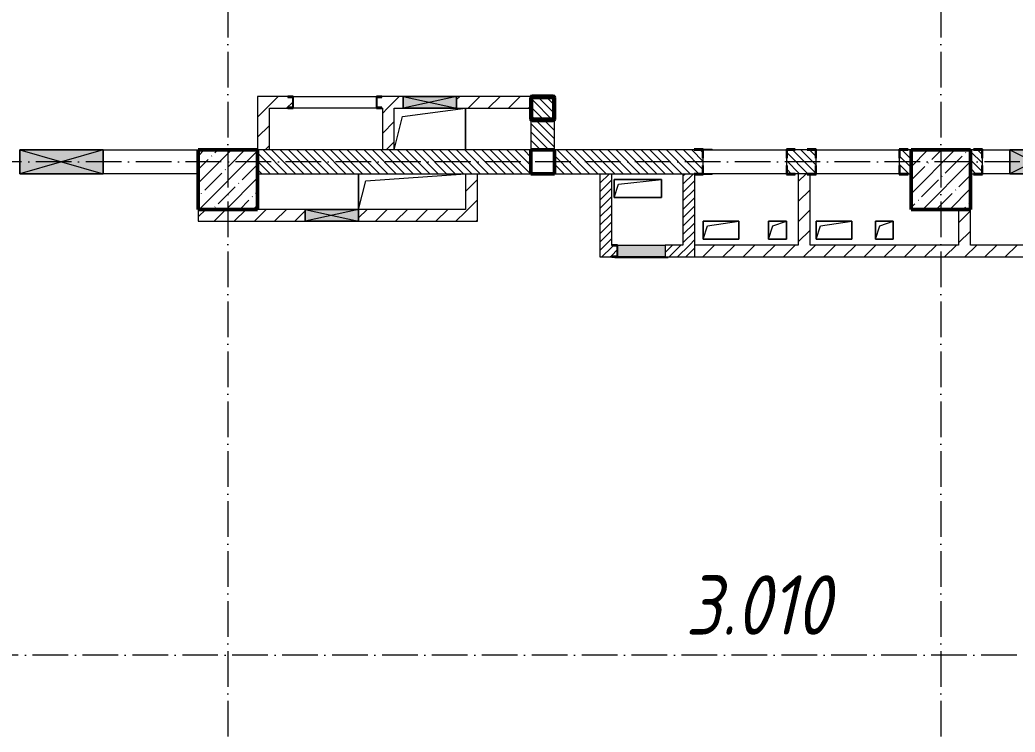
# Model space of a CAD drawing. Header units: millimetres. Extents: x -213536 to 1564669, y -45299 to 942238.
# Drawn here: x 161629 to 170004, y 517299 to 523291 of the extents above; entities that cross this region are included whole.
import ezdxf

# ---------------------------------------------------------------- set-up
doc = ezdxf.new("R2010")
doc.units = ezdxf.units.MM
doc.linetypes.add('50_200_ШТРИХ_1Т_ш5_п1_п1_', pattern=[700, 500, -100, 0, -100])
for name, color, linetype, lineweight in [('0-1', 7, 'Continuous', 5), ('A-COLS-____-MCUT', 7, 'Continuous', 53), ('A-DETL-GENF-OTLN', 7, 'Continuous', 9), ('A-FLOR-____-OTLN', 7, 'Continuous', 9), ('A-GENM-____-MCUT', 7, 'Continuous', 25), ('A-GENM-____-OTLN', 7, 'Continuous', 9), ('A-GENM-____-OTLN-1', 7, 'Continuous', 25), ('A-GLAZ-____-OTLN', 7, 'Continuous', 9), ('A-WALL-____-MCUT', 7, 'Continuous', 13), ('A-WALL-____-PATT-1', 7, 'Continuous', 9), ('A-WALL-FNSH-MCUT-1', 7, 'Continuous', 9), ('I-WALL-____-OTLN', 7, 'Continuous', 9), ('S-COLS-____-MCUT', 7, 'Continuous', 50), ('S-COLS-____-OTLN', 7, 'Continuous', 9), ('S-GRID-____-OTLN-1', 7, '50_200_ШТРИХ_1Т_ш5_п1_п1_', 9), ('Марки помещений', 7, 'Continuous', 9)]:
    doc.layers.add(name, color=color, linetype=linetype, lineweight=lineweight)
doc.layers.add('A-GLAZ-____-OTLN-1', color=7, linetype='Continuous', lineweight=9, true_color=0xc0c0c0)
doc.styles.add('ISOCPEUR_I_2', font='isocpeui.ttf', dxfattribs={"width": 0.85, "height": 2.3})
pattern_1 = [(135, (142429.057, 459015.94), (-35.35534, -35.35534), [])]
pattern_2 = [(45, (142429.06, 459015.94), (-84.85281, 84.85281), [])]
pattern_3 = [(45, (142429.057, 459015.94), (-35.35534, 35.35534), [])]

# ---------------------------------------------------------------- blocks, each defined once
blk = doc.blocks.new('Перемычка над витражем_2025_02_04_ifc-1-АР1_План отверстий 3 этажа в осях 1-64_Ю-ЯЯ')
at = {"layer": 'A-COLS-____-MCUT'}
for p, q in [((23500, 63619), (23500, 63443)), ((23506, 63443), (23506, 63619)), ((23688, 63631), (23512, 63631)), ((23512, 63625), (23688, 63625)), ((23694, 63619), (23694, 63443)), ((23700, 63443), (23700, 63619)), ((23688, 63437), (23512, 63437)), ((23512, 63431), (23688, 63431))]:
    blk.add_line(p, q, dxfattribs=at)
for centre, radius, start, end in [((23512, 63619), 12, 90, 180), ((23512, 63619), 6, 90, 180), ((23688, 63619), 12, 0, 90), ((23688, 63619), 6, 360, 90), ((23512, 63443), 12, 180, 270), ((23512, 63443), 6, 180, 270), ((23688, 63443), 12, 270, 0), ((23688, 63443), 6, 270, 360)]:
    blk.add_arc(centre, radius, start, end, dxfattribs=at)
blk = doc.blocks.new('BSC_Колонна _Прямоугольная - 500х500-V13-АР1_План отверстий 3 этажа в осях 1-64_Ю-ЯЯ')
at = {"layer": 'S-COLS-____-OTLN'}
h = blk.add_hatch(dxfattribs=at)
h.set_pattern_fill('FP_20', color=256, style=0, pattern_type=2)
h.set_pattern_definition([(45, (-26950, -62931.04), (-114.04925, 114.04925), []), (45, (-26835.95, -62931.04), (-114.04925, 114.04925), [201.613, -40.323, 3.353, -36.97])])
h.paths.add_polyline_path([(-250, -250), (250, -250), (250, 250), (-250, 250)], flags=0)
at = {"layer": 'S-COLS-____-MCUT'}
for p, q in [((250, 250), (-250, 250)), ((-250, 250), (-250, -250)), ((250, -250), (250, 250)), ((-250, -250), (250, -250))]:
    blk.add_line(p, q, dxfattribs=at)
blk = doc.blocks.new('BSC_Колонна _Прямоугольная - 500х500-V51-АР1_План отверстий 3 этажа в осях 1-64_Ю-ЯЯ')
at = {"layer": 'S-COLS-____-OTLN'}
h = blk.add_hatch(dxfattribs=at)
h.set_pattern_fill('FP_59', color=256, style=0, pattern_type=2)
h.set_pattern_definition([(45, (-20950, -62931.04), (-114.04925, 114.04925), []), (45, (-20835.95, -62931.04), (-114.04925, 114.04925), [201.613, -40.323, 3.353, -36.97])])
h.paths.add_polyline_path([(-250, -250), (250, -250), (250, 250), (-250, 250)], flags=0)
at = {"layer": 'S-COLS-____-MCUT'}
for p, q in [((250, 250), (-250, 250)), ((-250, 250), (-250, -250)), ((250, -250), (250, 250)), ((-250, -250), (250, -250))]:
    blk.add_line(p, q, dxfattribs=at)
blk = doc.blocks.new('Фахверк_СКБ_Уголок - 200_3960-28268576-АР1_План отверстий 3 этажа в осях 1-64_Ю-ЯЯ')
at = {"layer": 'A-GENM-____-MCUT'}
for p, q in [((200, 156), (125, 156)), ((125, 156), (125, 81)), ((131, 81), (131, 150)), ((131, 150), (200, 150)), ((200, 150), (200, 156)), ((125, 81), (131, 81)), ((131, 19), (125, 19)), ((125, 19), (125, -56)), ((131, -50), (131, 19)), ((125, -56), (200, -56)), ((200, -50), (131, -50)), ((200, -56), (200, -50))]:
    blk.add_line(p, q, dxfattribs=at)
blk = doc.blocks.new('154_Стойка_СКБ_Уголок - СМ-2180_200-28268025-АР1_План отверстий 3 этажа в осях 1-64_Ю-ЯЯ')
at = {"layer": 'A-GENM-____-MCUT'}
for p, q in [((125, 156), (125, 81)), ((200, 156), (125, 156)), ((131, 81), (131, 150)), ((131, 150), (200, 150)), ((200, 150), (200, 156)), ((125, 81), (131, 81)), ((131, 19), (125, 19)), ((125, 19), (125, -56)), ((131, -50), (131, 19)), ((125, -56), (200, -56)), ((200, -50), (131, -50)), ((200, -56), (200, -50))]:
    blk.add_line(p, q, dxfattribs=at)
blk = doc.blocks.new('Фахверк_СКБ_Уголок - 200_3960_зеркало-28268689-АР1_План отверстий 3 этажа в осях 1-64_Ю-ЯЯ')
at = {"layer": 'A-GENM-____-MCUT'}
for p, q in [((200, 156), (125, 156)), ((125, 156), (125, 81)), ((131, 81), (131, 150)), ((131, 150), (200, 150)), ((200, 150), (200, 156)), ((125, 81), (131, 81)), ((131, 19), (125, 19)), ((125, 19), (125, -56)), ((131, -50), (131, 19)), ((125, -56), (200, -56)), ((200, -50), (131, -50)), ((200, -56), (200, -50))]:
    blk.add_line(p, q, dxfattribs=at)
blk = doc.blocks.new('Стойка_Влож_Уголок_Опорный - Уголок-28213941-АР1_План отверстий 3 этажа в осях 1-64_Ю-ЯЯ')
at = {"layer": 'A-GENM-____-OTLN'}
for p, q in [((-212, -6), (-212, 0)), ((0, 0), (0, -6)), ((-212, -75), (-212, -6)), ((-212, -6), (-206, -6)), ((-212, -75), (-206, -75)), ((-6, -6), (0, -6)), ((-6, -75), (0, -75)), ((0, -6), (0, -75))]:
    blk.add_line(p, q, dxfattribs=at)
blk = doc.blocks.new('AR_Отверстие Ниша - Лючок-32405342-АР1_План отверстий 3 этажа в осях 1-64_Ю-ЯЯ')
at = {"layer": 'A-GLAZ-____-OTLN'}
blk.add_hatch(color=256, dxfattribs=at).paths.add_polyline_path([(-200, 50), (-200, -50), (200, -50), (200, 50)], flags=0)
for p, q in [((-200, 50), (200, 50)), ((-200, -50), (-200, 50)), ((200, -50), (-200, -50))]:
    blk.add_line(p, q, dxfattribs=at)
blk = doc.blocks.new('Л_Общий_Лючок - Лючок-29759355-АР1_План отверстий 3 этажа в осях 1-64_Ю-ЯЯ')
at = {"layer": 'A-GLAZ-____-OTLN-1'}
blk.add_hatch(color=256, dxfattribs=at).paths.add_polyline_path([(-3, -6), (424, -6), (424, 0), (-24, 0), (-24, -6)], flags=0)
at = {"layer": 'A-GLAZ-____-OTLN'}
for p, q in [((-24, 0), (-24, -6)), ((424, 0), (424, -6)), ((-24, -6), (424, -6))]:
    blk.add_line(p, q, dxfattribs=at)
blk = doc.blocks.new('154_Фахверк_СКБ_Швеллер - Тип_100_3960_зеркало-29769493-АР1_План отверстий 3 этажа в осях 1-64_Ю-ЯЯ')
at = {"layer": 'A-GENM-____-MCUT'}
for p, q in [((175, 50), (125, 50)), ((125, 50), (125, -50)), ((128, 47), (175, 47)), ((128, -47), (128, 47)), ((175, 47), (175, 50)), ((125, -50), (175, -50)), ((175, -47), (128, -47)), ((175, -50), (175, -47))]:
    blk.add_line(p, q, dxfattribs=at)
blk = doc.blocks.new('AR_Отверстие прямоугольное _в плите_ - AR_Отверстие прямоугольное _в плите_-30229441-АР1_План отверстий 3 этажа в осях 1-64_Ю-ЯЯ')
at = {"layer": 'A-GENM-____-OTLN'}
for p, q in [((150, 75), (-150, 75)), ((-150, 75), (-150, -75)), ((-150, -75), (-112.5, 37.5)), ((-112.5, 37.5), (150, 75)), ((150, -75), (150, 75)), ((-150, -75), (150, -75))]:
    blk.add_line(p, q, dxfattribs=at)
blk = doc.blocks.new('AR_Отверстие прямоугольное _в плите_ - AR_Отверстие прямоугольное _в плите_-30423627-АР1_План отверстий 3 этажа в осях 1-64_Ю-ЯЯ')
at = {"layer": 'A-GENM-____-OTLN'}
for p, q in [((75, 75), (-75, 75)), ((-75, 75), (-75, -75)), ((-75, -75), (-37.5, 37.5)), ((-37.5, 37.5), (75, 75)), ((75, -75), (75, 75)), ((-75, -75), (75, -75))]:
    blk.add_line(p, q, dxfattribs=at)
blk = doc.blocks.new('AR_Отверстие прямоугольное _в плите_ - AR_Отверстие прямоугольное _в плите_-V167-АР1_План отверстий 3 этажа в осях 1-64_Ю-ЯЯ')
at = {"layer": 'A-GENM-____-OTLN'}
for p, q in [((200, 75), (-200, 75)), ((-200, 75), (-200, -75)), ((-200, -75), (-162.5, 37.5)), ((-162.5, 37.5), (200, 75)), ((200, -75), (200, 75)), ((-200, -75), (200, -75))]:
    blk.add_line(p, q, dxfattribs=at)
blk = doc.blocks.new('AR_Отверстие прямоугольное _в плите_ - AR_Отверстие прямоугольное _в плите_-30552527-АР1_План отверстий 3 этажа в осях 1-64_Ю-ЯЯ')
at = {"layer": 'A-GENM-____-OTLN'}
for p, q in [((-230, 105), (300, 175)), ((300, -175), (300, 175)), ((-300, -175), (-230, 105))]:
    blk.add_line(p, q, dxfattribs=at)
blk = doc.blocks.new('AR_Отверстие прямоугольное _в плите_ - AR_Отверстие прямоугольное _в плите_-30552666-АР1_План отверстий 3 этажа в осях 1-64_Ю-ЯЯ')
at = {"layer": 'A-GENM-____-OTLN'}
for p, q in [((-450, 150), (-450, -150)), ((-450, -150), (-390, 90)), ((-390, 90), (450, 150))]:
    blk.add_line(p, q, dxfattribs=at)
blk = doc.blocks.new('154_Стойка_СКБ_Швеллер - СМ-2180_100-28318692-АР1_План отверстий 3 этажа в осях 1-64_Ю-ЯЯ')
at = {"layer": 'A-GENM-____-MCUT'}
for p, q in [((171, 50), (125, 50)), ((125, 50), (125, -50)), ((129.5, 42.4), (171, 42.4)), ((129.5, -42.4), (129.5, 42.4)), ((171, 42.4), (171, 50)), ((125, -50), (171, -50)), ((171, -42.4), (129.5, -42.4)), ((171, -50), (171, -42.4))]:
    blk.add_line(p, q, dxfattribs=at)
blk = doc.blocks.new('BSC_Колонна _Прямоугольная1 - 200х200 _металл_-35216022-АР1_План отверстий 3 этажа в осях 1-64_Ю-ЯЯ')
at = {"layer": 'S-COLS-____-MCUT'}
for p, q in [((100, 100), (-100, 100)), ((-100, 100), (-100, -100)), ((100, -100), (100, 100)), ((-100, -100), (100, -100))]:
    blk.add_line(p, q, dxfattribs=at)
blk = doc.blocks.new('AR_Отверстие прямоугольное _в стене_ - AR_Отверстие прямоугольное _в стене__ЭОМ-36421602-АР1_План отверстий 3 этажа в осях 1-64_Ю-ЯЯ')
at = {"layer": 'A-GLAZ-____-OTLN'}
blk.add_hatch(color=256, dxfattribs=at).paths.add_polyline_path([(200, -100), (200, 100), (-200, 100), (-200, -100)], flags=0)
at = {"layer": 'A-DETL-GENF-OTLN'}
for p, q in [((-200, -100), (-200, 100)), ((-200, 100), (200, 100)), ((200, 100), (-200, -100)), ((-200, 100), (200, -100)), ((200, 100), (-200, 100)), ((-200, 100), (-200, -100)), ((200, 100), (200, -100)), ((200, -100), (200, 100)), ((200, -100), (-200, -100)), ((-200, -100), (200, -100))]:
    blk.add_line(p, q, dxfattribs=at)
blk = doc.blocks.new('AR_Отверстие прямоугольное _в стене_ - AR_Отверстие прямоугольное _в стене__ОВ-36919374-АР1_План отверстий 3 этажа в осях 1-64_Ю-ЯЯ')
at = {"layer": 'A-GLAZ-____-OTLN'}
blk.add_hatch(color=256, dxfattribs=at).paths.add_polyline_path([(225, -50), (225, 50), (-225, 50), (-225, -50)], flags=0)
at = {"layer": 'A-DETL-GENF-OTLN'}
for p, q in [((-225, -50), (-225, 50)), ((-225, 50), (225, 50)), ((225, 50), (-225, -50)), ((-225, 50), (225, -50)), ((225, 50), (-225, 50)), ((-225, 50), (-225, -50)), ((225, 50), (225, -50)), ((225, -50), (225, 50)), ((225, -50), (-225, -50)), ((-225, -50), (225, -50))]:
    blk.add_line(p, q, dxfattribs=at)
blk = doc.blocks.new('AR_Отверстие прямоугольное _в стене_ - AR_Отверстие прямоугольное _в стене__ОВ-36917871-АР1_План отверстий 3 этажа в осях 1-64_Ю-ЯЯ')
at = {"layer": 'A-GLAZ-____-OTLN'}
blk.add_hatch(color=256, dxfattribs=at).paths.add_polyline_path([(350, -100), (350, 100), (-350, 100), (-350, -100)], flags=0)
at = {"layer": 'A-DETL-GENF-OTLN'}
for p, q in [((-350, -100), (-350, 100)), ((-350, 100), (350, 100)), ((350, 100), (-350, -100)), ((-350, 100), (350, -100)), ((350, 100), (-350, 100)), ((-350, 100), (-350, -100)), ((350, 100), (350, -100)), ((350, -100), (350, 100)), ((350, -100), (-350, -100)), ((-350, -100), (350, -100))]:
    blk.add_line(p, q, dxfattribs=at)
blk = doc.blocks.new('AR_Отверстие прямоугольное _в стене__БезПР - AR_Отверстие прямоугольное _в стене__БезПР-36899026-АР1_План отверстий 3 этажа в осях 1-64_Ю-ЯЯ')
at = {"layer": 'A-GLAZ-____-OTLN'}
blk.add_hatch(color=256, dxfattribs=at).paths.add_polyline_path([(225, -50), (225, 50), (-225, 50), (-225, -50)], flags=0)
at = {"layer": 'A-DETL-GENF-OTLN'}
for p, q in [((-225, -50), (-225, 50)), ((-225, 50), (225, 50)), ((225, 50), (-225, -50)), ((-225, 50), (225, -50)), ((225, 50), (-225, 50)), ((-225, 50), (-225, -50)), ((225, 50), (225, -50)), ((225, -50), (225, 50)), ((225, -50), (-225, -50)), ((-225, -50), (225, -50))]:
    blk.add_line(p, q, dxfattribs=at)
at = {"layer": 'A-GLAZ-____-OTLN'}
blk.add_line((225, 50), (-225, 50), dxfattribs=at)

msp = doc.modelspace()

# ---------------------------------------------------------------- hatches: boundary and pattern name
at = {"layer": 'A-WALL-____-PATT-1'}
h = msp.add_hatch(dxfattribs=at)
h.set_pattern_fill('FP_7', color=256, style=0, pattern_type=2)
h.set_pattern_definition(pattern_2)
h.paths.add_polyline_path([(163629.1, 522547), (163883.1, 522547), (163883.1, 522554.6), (163924.6, 522554.6), (163924.6, 522639.4), (163883.1, 522639.4), (163883.1, 522647), (163629.1, 522647)], flags=0)
h.paths.add_polyline_path([(165929.1, 522547), (165929.1, 522647), (165304.1, 522647), (165304.1, 522547), (165392.1, 522547)], flags=0)
h.paths.add_polyline_path([(164675.1, 522547), (164854.1, 522547), (164854.1, 522647), (164675.1, 522647), (164675.1, 522639.4), (164633.6, 522639.4), (164633.6, 522554.6), (164675.1, 522554.6)], flags=0)
h = msp.add_hatch(dxfattribs=at)
h.set_pattern_fill('FP_9', color=256, style=0, pattern_type=2)
h.set_pattern_definition(pattern_1)
h.paths.add_polyline_path([(166129.1, 522197), (166129.1, 522647), (165929.1, 522647), (165929.1, 522197)], flags=0)
h = msp.add_hatch(dxfattribs=at)
h.set_pattern_fill('FP_7', color=256, style=0, pattern_type=2)
h.set_pattern_definition(pattern_2)
h.paths.add_polyline_path([(163729.1, 522197), (163729.1, 522547), (163629.1, 522547), (163629.1, 522197)], flags=0)
h = msp.add_hatch(dxfattribs=at)
h.set_pattern_fill('FP_7', color=256, style=0, pattern_type=2)
h.set_pattern_definition(pattern_2)
h.paths.add_polyline_path([(164779.1, 522197), (164779.1, 522547), (164679.1, 522547), (164679.1, 522197)], flags=0)
h = msp.add_hatch(dxfattribs=at)
h.set_pattern_fill('FP_9', color=256, style=0, pattern_type=2)
h.set_pattern_definition(pattern_1)
h.paths.add_polyline_path([(169035.1, 521997), (169129.1, 521997), (169129.1, 522197), (169035.1, 522197), (169035.1, 522128), (169029.1, 522128), (169029.1, 522066), (169035.1, 522066)], flags=0)
h.paths.add_polyline_path([(165929.1, 521997), (165929.1, 522197), (163629.1, 522197), (163629.1, 521997), (165479.1, 521997)], flags=0)
h.paths.add_polyline_path([(166129.1, 521997), (167373.1, 521997), (167373.1, 522066), (167379.1, 522066), (167379.1, 522128), (167373.1, 522128), (167373.1, 522197), (166129.1, 522197), (166129.1, 522128)], flags=0)
h.paths.add_polyline_path([(168323.1, 521997), (168323.1, 522066), (168329.1, 522066), (168329.1, 522128), (168323.1, 522128), (168323.1, 522197), (168085.1, 522197), (168085.1, 522128), (168079.1, 522128), (168079.1, 522066), (168085.1, 522066), (168085.1, 521997), (168279.1, 521997)], flags=0)
h = msp.add_hatch(dxfattribs=at)
h.set_pattern_fill('FP_9', color=256, style=0, pattern_type=2)
h.set_pattern_definition(pattern_1)
h.paths.add_polyline_path([(171629.1, 521997), (172129.1, 521997), (172129.1, 522197), (171385.1, 522197), (171385.1, 522128), (171379.1, 522128), (171379.1, 522066), (171385.1, 522066), (171385.1, 521997), (171529.1, 521997)], flags=0)
h.paths.add_polyline_path([(170435.1, 521997), (170673.1, 521997), (170673.1, 522066), (170679.1, 522066), (170679.1, 522128), (170673.1, 522128), (170673.1, 522197), (170435.1, 522197), (170435.1, 522128), (170429.1, 522128), (170429.1, 522066), (170435.1, 522066)], flags=0)
h.paths.add_polyline_path([(169629.1, 521997), (169723.1, 521997), (169723.1, 522066), (169729.1, 522066), (169729.1, 522128), (169723.1, 522128), (169723.1, 522197), (169629.1, 522197), (169629.1, 522103)], flags=0)
h = msp.add_hatch(dxfattribs=at)
h.set_pattern_fill('FP_7', color=256, style=0, pattern_type=2)
h.set_pattern_definition(pattern_2)
h.paths.add_polyline_path([(165392.1, 521597), (165479.1, 521597), (165479.1, 521997), (165379.1, 521997), (165379.1, 521597)], flags=0)
h = msp.add_hatch(dxfattribs=at)
h.set_pattern_fill('FP_8', color=256, style=0, pattern_type=2)
h.set_pattern_definition(pattern_3)
h.paths.add_polyline_path([(166609.1, 521297), (166609.1, 521997), (166509.1, 521997), (166509.1, 521297)], flags=0)
h = msp.add_hatch(dxfattribs=at)
h.set_pattern_fill('FP_8', color=256, style=0, pattern_type=2)
h.set_pattern_definition(pattern_3)
h.paths.add_polyline_path([(167309.1, 521397), (167309.1, 521991), (167304.1, 521991), (167304.1, 521997), (167209.1, 521997), (167209.1, 521397), (167304.1, 521397)], flags=0)
h = msp.add_hatch(dxfattribs=at)
h.set_pattern_fill('FP_7', color=256, style=0, pattern_type=2)
h.set_pattern_definition(pattern_2)
h.paths.add_polyline_path([(168279.1, 521397), (168279.1, 521991), (168254.1, 521991), (168254.1, 521997), (168179.1, 521997), (168179.1, 521397), (168254.1, 521397)], flags=0)
h = msp.add_hatch(dxfattribs=at)
h.set_pattern_fill('FP_7', color=256, style=0, pattern_type=2)
h.set_pattern_definition(pattern_2)
h.paths.add_polyline_path([(165379.1, 521597), (165379.1, 521697), (164479.1, 521697), (164479.1, 521597), (164508.3, 521597)], flags=0)
h.paths.add_polyline_path([(164029.1, 521597), (164029.1, 521697), (163129.1, 521697), (163129.1, 521597), (163629.1, 521597)], flags=0)
h = msp.add_hatch(dxfattribs=at)
h.set_pattern_fill('FP_7', color=256, style=0, pattern_type=2)
h.set_pattern_definition(pattern_2)
h.paths.add_polyline_path([(169629.1, 521397), (169629.1, 521697), (169529.1, 521697), (169529.1, 521397)], flags=0)
h = msp.add_hatch(dxfattribs=at)
h.set_pattern_fill('FP_8', color=256, style=0, pattern_type=2)
h.set_pattern_definition(pattern_3)
h.paths.add_polyline_path([(167059.1, 521297), (167309.1, 521297), (167309.1, 521397), (167059.1, 521397), (167059.1, 521372)], flags=0)
h.paths.add_polyline_path([(166627.1, 521300), (166656.1, 521300), (166656.1, 521394), (166609.1, 521394), (166609.1, 521300)], flags=0)
h = msp.add_hatch(dxfattribs=at)
h.set_pattern_fill('FP_7', color=256, style=0, pattern_type=2)
h.set_pattern_definition(pattern_2)
h.paths.add_polyline_path([(172629.1, 521297), (172629.1, 521397), (172129.1, 521397), (172129.1, 521297), (172461.9, 521297)], flags=0)
h.paths.add_polyline_path([(171679.1, 521297), (171679.1, 521397), (167309.1, 521397), (167309.1, 521297), (170694.5, 521297)], flags=0)

# ---------------------------------------------------------------- linework, layer by layer
at = {"layer": 'A-FLOR-____-OTLN'}
for p, q in [((165379.1, 522547), (165379.1, 522197)), ((164479.1, 521697), (164479.1, 521997)), ((166629.1, 521947), (167029.1, 521947)), ((166629.1, 521797), (166629.1, 521947)), ((167029.1, 521947), (167029.1, 521797)), ((167029.1, 521797), (166629.1, 521797)), ((167379.1, 521597), (167679.1, 521597)), ((167379.1, 521447), (167379.1, 521597)), ((167679.1, 521597), (167679.1, 521447)), ((167929.1, 521597), (168079.1, 521597)), ((167929.1, 521447), (167929.1, 521597)), ((168079.1, 521597), (168079.1, 521447)), ((168329.1, 521597), (168629.1, 521597)), ((168329.1, 521447), (168329.1, 521597)), ((168629.1, 521597), (168629.1, 521447)), ((168829.1, 521597), (168979.1, 521597)), ((168829.1, 521447), (168829.1, 521597)), ((168979.1, 521597), (168979.1, 521447)), ((167679.1, 521447), (167379.1, 521447)), ((168079.1, 521447), (167929.1, 521447)), ((168629.1, 521447), (168329.1, 521447)), ((168979.1, 521447), (168829.1, 521447))]:
    msp.add_line(p, q, dxfattribs=at)
at = {"layer": 'A-WALL-____-MCUT'}
for p, q in [((166129.1, 522647), (165929.1, 522647)), ((165929.1, 522647), (165929.1, 522197)), ((166129.1, 522197), (166129.1, 522647)), ((165929.1, 522197), (163629.1, 522197)), ((167304.1, 522197), (166129.1, 522197)), ((168254.1, 522197), (168154.1, 522197)), ((169129.1, 522197), (169104.1, 522197)), ((169654.1, 522197), (169629.1, 522197)), ((167379.1, 522066), (167379.1, 522128)), ((168079.1, 522128), (168079.1, 522066)), ((168329.1, 522066), (168329.1, 522128)), ((169029.1, 522128), (169029.1, 522066)), ((169729.1, 522066), (169729.1, 522128)), ((163629.1, 521997), (165929.1, 521997)), ((166129.1, 521997), (167304.1, 521997)), ((168254.1, 521997), (168154.1, 521997)), ((169104.1, 521997), (169129.1, 521997)), ((169629.1, 521997), (169654.1, 521997))]:
    msp.add_line(p, q, dxfattribs=at)
at = {"layer": 'A-WALL-FNSH-MCUT-1'}
for p, q in [((163883.1, 522647), (163629.1, 522647)), ((163629.1, 522647), (163629.1, 522197)), ((164854.1, 522647), (164675.1, 522647)), ((165929.1, 522647), (165304.1, 522647)), ((165929.1, 522647), (165929.1, 522647)), ((163729.1, 522547), (163883.1, 522547)), ((163729.1, 522197), (163729.1, 522547)), ((164675.1, 522547), (164679.1, 522547)), ((164679.1, 522547), (164679.1, 522197)), ((164779.1, 522197), (164779.1, 522547)), ((164779.1, 522547), (164854.1, 522547)), ((165304.1, 522547), (165929.1, 522547)), ((165379.1, 521997), (165379.1, 521697)), ((165479.1, 521597), (165479.1, 521997)), ((166509.1, 521997), (166509.1, 521297)), ((166609.1, 521397), (166609.1, 521997)), ((167209.1, 521997), (167209.1, 521397)), ((167309.1, 521297), (167309.1, 521991)), ((168179.1, 521997), (168179.1, 521397)), ((168279.1, 521397), (168279.1, 521991)), ((163129.1, 521697), (163129.1, 521597)), ((164029.1, 521697), (163629.1, 521697)), ((165379.1, 521697), (164479.1, 521697)), ((169529.1, 521697), (169529.1, 521397)), ((169629.1, 521397), (169629.1, 521697)), ((163129.1, 521597), (164029.1, 521597)), ((164479.1, 521597), (165479.1, 521597)), ((167209.1, 521397), (167059.1, 521397)), ((168179.1, 521397), (167309.1, 521397)), ((169529.1, 521397), (168279.1, 521397)), ((170529.1, 521397), (169629.1, 521397)), ((166509.1, 521297), (166609.1, 521297)), ((167059.1, 521297), (171679.1, 521297))]:
    msp.add_line(p, q, dxfattribs=at)
at = {"layer": 'I-WALL-____-OTLN'}
for p, q in [((163929.1, 522647), (164629.1, 522647)), ((164629.1, 522547), (163929.1, 522547)), ((162329.1, 522197), (163129.1, 522197)), ((167379.1, 522197), (168079.1, 522197)), ((168329.1, 522197), (169029.1, 522197)), ((169729.1, 522197), (169959.1, 522197)), ((163129.1, 521997), (162329.1, 521997)), ((168079.1, 521997), (167379.1, 521997)), ((169029.1, 521997), (168329.1, 521997)), ((169959.1, 521997), (169729.1, 521997))]:
    msp.add_line(p, q, dxfattribs=at)
at = {"layer": 'S-GRID-____-OTLN-1', "color": 251, "ltscale": 0.6, "true_color": 0x636466}
for p, q in [((163379.1, 549908.8), (163379.1, 511907.5)), ((169379.1, 549908.8), (169379.1, 511907.5)), ((246503.5, 522097), (137760.3, 522097)), ((217909.1, 517947), (137760.3, 517947))]:
    msp.add_line(p, q, dxfattribs=at)

# ---------------------------------------------------------------- block references
at = {"layer": '0-1'}
msp.add_blockref('Перемычка над витражем_2025_02_04_ifc-1-АР1_План отверстий 3 этажа в осях 1-64_Ю-ЯЯ', (142429.1, 459015.9), dxfattribs=at)
at = {"layer": 'A-GENM-____-OTLN'}
for name, p in [('AR_Отверстие прямоугольное _в плите_ - AR_Отверстие прямоугольное _в плите_-30552527-АР1_План отверстий 3 этажа в осях 1-64_Ю-ЯЯ', (165079.1, 522372)), ('AR_Отверстие прямоугольное _в плите_ - AR_Отверстие прямоугольное _в плите_-30552666-АР1_План отверстий 3 этажа в осях 1-64_Ю-ЯЯ', (164929.1, 521847)), ('AR_Отверстие прямоугольное _в плите_ - AR_Отверстие прямоугольное _в плите_-V167-АР1_План отверстий 3 этажа в осях 1-64_Ю-ЯЯ', (166829.1, 521872)), ('AR_Отверстие прямоугольное _в плите_ - AR_Отверстие прямоугольное _в плите_-30229441-АР1_План отверстий 3 этажа в осях 1-64_Ю-ЯЯ', (167529.1, 521522)), ('AR_Отверстие прямоугольное _в плите_ - AR_Отверстие прямоугольное _в плите_-30423627-АР1_План отверстий 3 этажа в осях 1-64_Ю-ЯЯ', (168004.1, 521522)), ('AR_Отверстие прямоугольное _в плите_ - AR_Отверстие прямоугольное _в плите_-30229441-АР1_План отверстий 3 этажа в осях 1-64_Ю-ЯЯ', (168479.1, 521522)), ('AR_Отверстие прямоугольное _в плите_ - AR_Отверстие прямоугольное _в плите_-30423627-АР1_План отверстий 3 этажа в осях 1-64_Ю-ЯЯ', (168904.1, 521522))]:
    msp.add_blockref(name, p, dxfattribs=at)
at = {"layer": 'A-GENM-____-OTLN', "rotation": 89.99999999999955}
msp.add_blockref('Стойка_Влож_Уголок_Опорный - Уголок-28213941-АР1_План отверстий 3 этажа в осях 1-64_Ю-ЯЯ', (167379.1, 522203), dxfattribs=at)
at = {"layer": 'A-GENM-____-OTLN-1', "rotation": 180}
for name, p in [('154_Стойка_СКБ_Швеллер - СМ-2180_100-28318692-АР1_План отверстий 3 этажа в осях 1-64_Ю-ЯЯ', (164054.1, 522597)), ('154_Стойка_СКБ_Уголок - СМ-2180_200-28268025-АР1_План отверстий 3 этажа в осях 1-64_Ю-ЯЯ', (167504.1, 522147)), ('Фахверк_СКБ_Уголок - 200_3960-28268576-АР1_План отверстий 3 этажа в осях 1-64_Ю-ЯЯ', (168454.1, 522147)), ('Фахверк_СКБ_Уголок - 200_3960_зеркало-28268689-АР1_План отверстий 3 этажа в осях 1-64_Ю-ЯЯ', (169854.1, 522147)), ('154_Фахверк_СКБ_Швеллер - Тип_100_3960_зеркало-29769493-АР1_План отверстий 3 этажа в осях 1-64_Ю-ЯЯ', (166784.1, 521347))]:
    msp.add_blockref(name, p, dxfattribs=at)
at = {"layer": 'A-GENM-____-OTLN-1'}
for name, p in [('154_Стойка_СКБ_Швеллер - СМ-2180_100-28318692-АР1_План отверстий 3 этажа в осях 1-64_Ю-ЯЯ', (164504.1, 522597)), ('Фахверк_СКБ_Уголок - 200_3960_зеркало-28268689-АР1_План отверстий 3 этажа в осях 1-64_Ю-ЯЯ', (167954.1, 522047)), ('Фахверк_СКБ_Уголок - 200_3960_зеркало-28268689-АР1_План отверстий 3 этажа в осях 1-64_Ю-ЯЯ', (168904.1, 522047))]:
    msp.add_blockref(name, p, dxfattribs=at)
at = {"layer": 'A-GLAZ-____-OTLN'}
for name, p in [('AR_Отверстие прямоугольное _в стене_ - AR_Отверстие прямоугольное _в стене__ОВ-36919374-АР1_План отверстий 3 этажа в осях 1-64_Ю-ЯЯ', (165079.1, 522597)), ('AR_Отверстие прямоугольное _в стене_ - AR_Отверстие прямоугольное _в стене__ОВ-36917871-АР1_План отверстий 3 этажа в осях 1-64_Ю-ЯЯ', (161979.1, 522097)), ('AR_Отверстие прямоугольное _в стене_ - AR_Отверстие прямоугольное _в стене__ЭОМ-36421602-АР1_План отверстий 3 этажа в осях 1-64_Ю-ЯЯ', (170159.1, 522097)), ('AR_Отверстие прямоугольное _в стене__БезПР - AR_Отверстие прямоугольное _в стене__БезПР-36899026-АР1_План отверстий 3 этажа в осях 1-64_Ю-ЯЯ', (164254.1, 521647)), ('Л_Общий_Лючок - Лючок-29759355-АР1_План отверстий 3 этажа в осях 1-64_Ю-ЯЯ', (166659.1, 521297))]:
    msp.add_blockref(name, p, dxfattribs=at)
at = {"layer": 'A-GLAZ-____-OTLN', "rotation": 180}
msp.add_blockref('AR_Отверстие Ниша - Лючок-32405342-АР1_План отверстий 3 этажа в осях 1-64_Ю-ЯЯ', (166859.1, 521347), dxfattribs=at)
at = {"layer": 'S-COLS-____-OTLN'}
for name, p in [('BSC_Колонна _Прямоугольная - 500х500-V51-АР1_План отверстий 3 этажа в осях 1-64_Ю-ЯЯ', (163379.1, 521947)), ('BSC_Колонна _Прямоугольная - 500х500-V13-АР1_План отверстий 3 этажа в осях 1-64_Ю-ЯЯ', (169379.1, 521947))]:
    msp.add_blockref(name, p, dxfattribs=at)
at = {"layer": 'S-COLS-____-OTLN', "rotation": 270.0000000000001}
msp.add_blockref('BSC_Колонна _Прямоугольная1 - 200х200 _металл_-35216022-АР1_План отверстий 3 этажа в осях 1-64_Ю-ЯЯ', (166029.1, 522097), dxfattribs=at)

# ---------------------------------------------------------------- texts
at = {"layer": 'Марки помещений', "insert": (167230, 518618.4), "char_height": 500, "width": 737.552, "attachment_point": 1, "style": 'ISOCPEUR_I_2'}
msp.add_mtext('3.010', dxfattribs=at)

doc.saveas('drawing.dxf')
